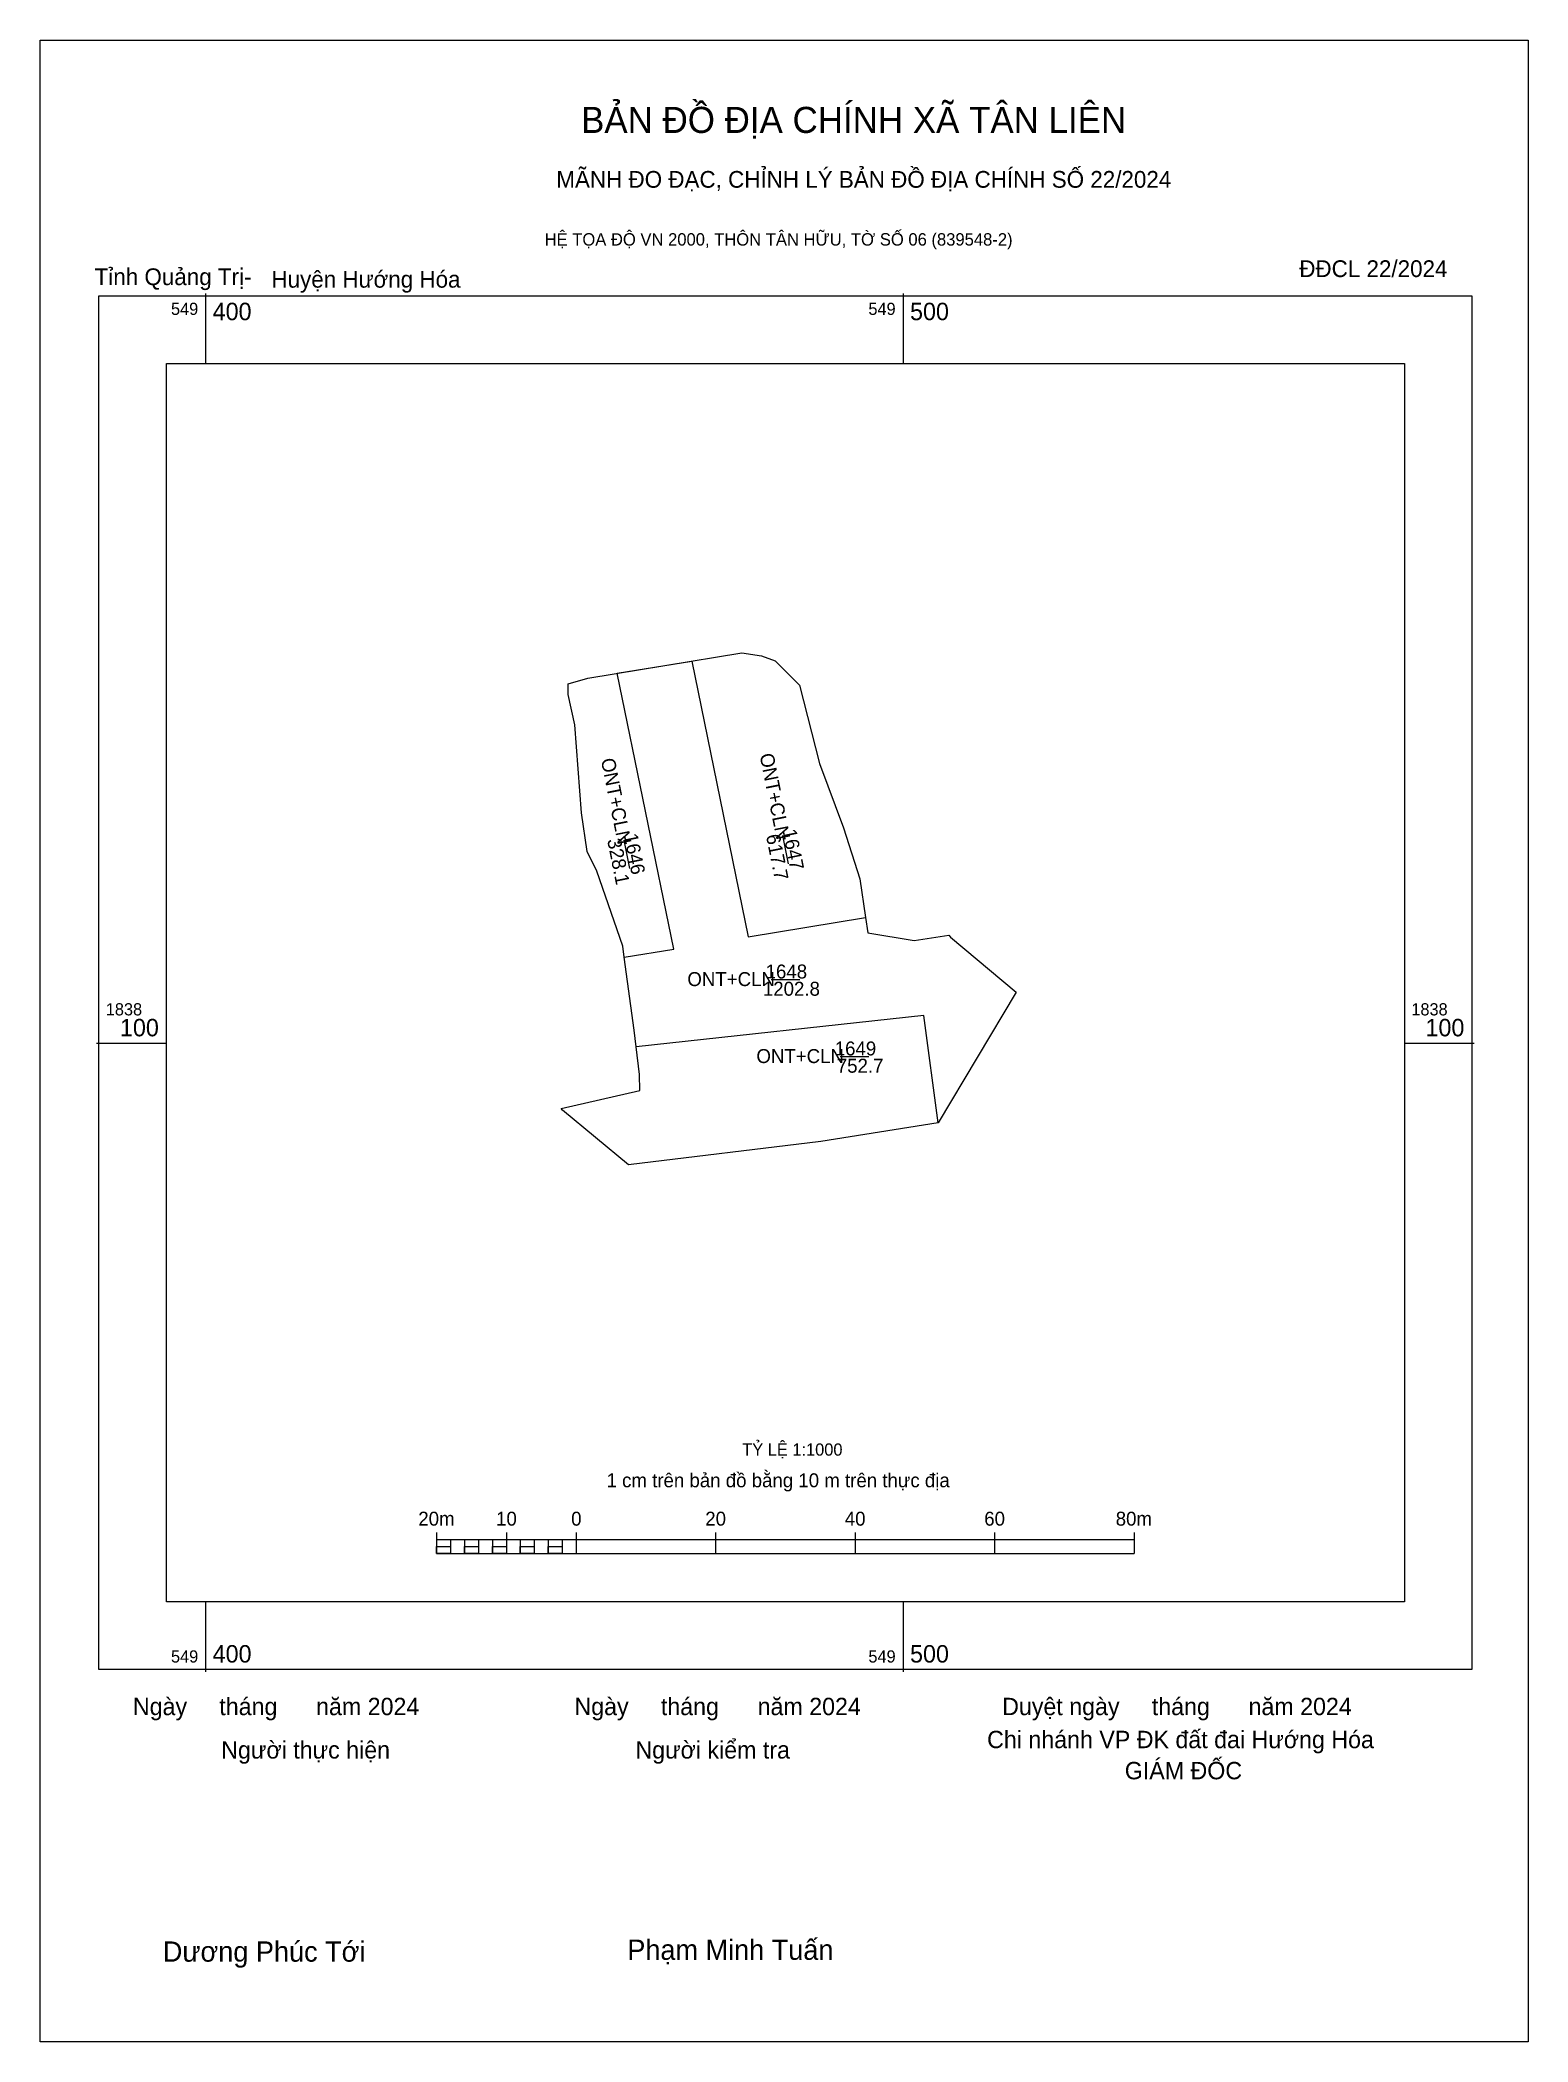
# Model space of a CAD drawing. Extents: x 549376 to 549590, y 1837957 to 1838244.
import ezdxf

# ---------------------------------------------------------------- set-up
doc = ezdxf.new("R2010")
doc.units = 0
for name, color, linetype in [('Level 10', 7, 'Continuous'), ('Level 13', 7, 'Continuous'), ('Level 15', 7, 'Continuous'), ('Level 6', 7, 'Continuous'), ('Level 62', 7, 'Continuous'), ('Level 63', 7, 'Continuous'), ('Level 9', 7, 'Continuous')]:
    doc.layers.add(name, color=color, linetype=linetype)

msp = doc.modelspace()

# ---------------------------------------------------------------- linework, layer by layer
at = {"layer": 'Level 10'}
msp.add_lwpolyline([(549476.89, 1838155.98), (549479.71, 1838155.53), (549481.65, 1838154.8), (549482.91, 1838153.59), (549485.15, 1838151.34), (549488.01, 1838140.1), (549491.44, 1838130.86), (549493.79, 1838123.58), (549494.6, 1838118.05), (549494.93, 1838115.82), (549501.58, 1838114.74), (549506.58, 1838115.5), (549506.79, 1838115.21), (549516.23, 1838107.31), (549505.04, 1838088.61), (549488.21, 1838085.93), (549460.62, 1838082.56), (549451.16, 1838090.44), (549450.97, 1838090.65), (549462.25, 1838093.22), (549462.21, 1838095.51), (549461.74, 1838099.49), (549461.45, 1838101.89), (549460.03, 1838112.34), (549459.81, 1838113.92), (549456.1, 1838124.69), (549454.69, 1838127.48), (549453.87, 1838133.05), (549452.92, 1838145.64), (549451.99, 1838149.97), (549451.97, 1838151.52), (549454.78, 1838152.33)], dxfattribs=at)
msp.add_lwpolyline([(549494.6, 1838118.05), (549494.93, 1838115.82), (549501.58, 1838114.74), (549506.58, 1838115.5), (549506.79, 1838115.21), (549516.23, 1838107.31), (549505.04, 1838088.61), (549502.97, 1838103.97), (549461.74, 1838099.49), (549461.45, 1838101.89), (549460.03, 1838112.34), (549467.13, 1838113.51), (549459.01, 1838153.03), (549469.69, 1838154.79), (549477.81, 1838115.28)], close=True, dxfattribs=at)
at = {"layer": 'Level 13'}
for p, q in [((549482.71, 1838129.78), (549483.52, 1838125.74)), ((549459.95, 1838129.1), (549460.76, 1838125.06)), ((549481.07, 1838109.16), (549485.19, 1838109.16)), ((549490.96, 1838098.13), (549495.08, 1838098.13))]:
    msp.add_line(p, q, dxfattribs=at)
at = {"layer": 'Level 15'}
msp.add_lwpolyline([(549376.25, 1838243.79), (549589.61, 1838243.79), (549589.61, 1837956.87), (549376.25, 1837956.87)], close=True, dxfattribs=at)
at = {"layer": 'Level 62'}
msp.add_lwpolyline([(549394.37, 1838197.45), (549571.88, 1838197.45), (549571.88, 1838019.94), (549394.37, 1838019.94)], close=True, dxfattribs=at)
at = {"layer": 'Level 63'}
for p, q in [((549400, 1838207.45), (549400, 1838197.45)), ((549500, 1838207.45), (549500, 1838197.45)), ((549384.37, 1838100), (549394.37, 1838100)), ((549571.88, 1838100), (549581.88, 1838100)), ((549433.12, 1838029.87), (549433.12, 1838026.87)), ((549433.12, 1838028.87), (549533.12, 1838028.87)), ((549435.12, 1838028.87), (549435.12, 1838026.87)), ((549437.12, 1838028.87), (549437.12, 1838026.87)), ((549439.12, 1838028.87), (549439.12, 1838026.87)), ((549441.12, 1838028.87), (549441.12, 1838026.87)), ((549443.12, 1838029.87), (549443.12, 1838026.87)), ((549443.12, 1838028.87), (549443.12, 1838026.87)), ((549445.12, 1838028.87), (549445.12, 1838026.87)), ((549447.12, 1838028.87), (549447.12, 1838026.87)), ((549449.12, 1838028.87), (549449.12, 1838026.87)), ((549451.12, 1838028.87), (549451.12, 1838026.87)), ((549453.12, 1838029.87), (549453.12, 1838026.87)), ((549453.12, 1838028.87), (549453.12, 1838026.87)), ((549473.12, 1838029.87), (549473.12, 1838026.87)), ((549493.12, 1838029.87), (549493.12, 1838026.87)), ((549513.12, 1838029.87), (549513.12, 1838026.87)), ((549533.12, 1838029.87), (549533.12, 1838026.87)), ((549433.12, 1838026.87), (549533.12, 1838026.87)), ((549400, 1838019.94), (549400, 1838009.94)), ((549500, 1838019.94), (549500, 1838009.94))]:
    msp.add_line(p, q, dxfattribs=at)
for points in [[(549384.68, 1838207.14), (549581.57, 1838207.14), (549581.57, 1838010.25), (549384.68, 1838010.25)], [(549433.12, 1838027.87), (549435.12, 1838027.87), (549435.12, 1838026.87), (549433.12, 1838026.87)], [(549433.12, 1838027.87), (549435.12, 1838027.87), (549435.12, 1838026.87), (549433.12, 1838026.87)], [(549437.12, 1838027.87), (549439.12, 1838027.87), (549439.12, 1838026.87), (549437.12, 1838026.87)], [(549441.12, 1838027.87), (549443.12, 1838027.87), (549443.12, 1838026.87), (549441.12, 1838026.87)], [(549445.12, 1838027.87), (549447.12, 1838027.87), (549447.12, 1838026.87), (549445.12, 1838026.87)], [(549449.12, 1838027.87), (549451.12, 1838027.87), (549451.12, 1838026.87), (549449.12, 1838026.87)]]:
    msp.add_lwpolyline(points, close=True, dxfattribs=at)
at = {"layer": 'Level 9'}
msp.add_line((549454.78, 1838152.33), (549476.89, 1838155.98), dxfattribs=at)

# ---------------------------------------------------------------- texts
at = {"layer": 'Level 13'}
for s, p in [('ONT+CLN', (549456.66, 1838140.67)), ('ONT+CLN', (549479.42, 1838141.36)), ('328.1', (549457.56, 1838129.15)), ('1646', (549459.93, 1838129.88)), ('617.7', (549480.33, 1838129.78)), ('1647', (549482.7, 1838130.52))]:
    msp.add_text(s, height=2, rotation=281.3017, dxfattribs=at).set_placement(p)
for s, p in [('ONT+CLN', (549469.07, 1838108.2)), ('1648', (549480.29, 1838109.29)), ('1202.8', (549479.9, 1838106.82)), ('ONT+CLN', (549478.97, 1838097.17)), ('1649', (549490.2, 1838098.26)), ('752.7', (549490.5, 1838095.79))]:
    msp.add_text(s, height=2, dxfattribs=at).set_placement(p)
at = {"layer": 'Level 6'}
msp.add_text('TỶ LỆ 1:1000', height=1.7579, dxfattribs=at).set_placement((549476.94, 1838040.9))
at = {"layer": 'Level 63'}
for s, height, p in [('BẢN ĐỒ ĐỊA CHÍNH XÃ TÂN LIÊN', 3.7437, (549453.83, 1838230.47)), ('MÃNH ĐO ĐẠC, CHỈNH LÝ BẢN ĐỒ ĐỊA CHÍNH SỐ 22/2024', 2.4022, (549450.28, 1838222.62)), ('HỆ TỌA ĐỘ VN 2000, THÔN TÂN HỮU, TỜ SỐ 06 (839548-2)', 1.7782, (549448.6, 1838214.33)), ('549', 1.75, (549395.03, 1838204.39)), ('400', 2.5, (549401, 1838203.64)), ('549', 1.75, (549495.03, 1838204.39)), ('500', 2.5, (549501, 1838203.64)), ('1838', 1.75, (549385.68, 1838104)), ('100', 2.5, (549387.71, 1838101)), ('1838', 1.75, (549572.88, 1838104)), ('100', 2.5, (549574.91, 1838101)), ('1 cm trên bản đồ bằng 10 m trên thực địa', 2, (549457.48, 1838036.37)), ('20m', 2, (549430.49, 1838030.87)), ('10', 2, (549441.64, 1838030.87)), ('0', 2, (549452.41, 1838030.87)), ('20', 2, (549471.64, 1838030.87)), ('40', 2, (549491.64, 1838030.87)), ('60', 2, (549511.64, 1838030.87)), ('80m', 2, (549530.49, 1838030.87)), ('549', 1.75, (549395.03, 1838011.25)), ('400', 2.5, (549401, 1838011.25)), ('549', 1.75, (549495.03, 1838011.25)), ('500', 2.5, (549501, 1838011.25)), ('Ngày     tháng      năm 2024', 2.4883, (549389.57, 1838003.71)), ('Ngày     tháng      năm 2024', 2.4883, (549452.88, 1838003.71)), ('Duyệt ngày     tháng      năm 2024', 2.4883, (549514.21, 1838003.71)), ('Người thực hiện', 2.4883, (549402.23, 1837997.49)), ('Người kiểm tra', 2.4883, (549461.62, 1837997.49)), ('Chi nhánh VP ĐK đất đai Hướng Hóa', 2.4883, (549512.05, 1837998.98)), ('GIÁM ĐỐC', 2.488, (549531.79, 1837994.52)), ('Dương Phúc Tới', 2.9024, (549393.86, 1837968.38)), ('Phạm Minh Tuấn', 2.9024, (549460.46, 1837968.64))]:
    msp.add_text(s, height=height, dxfattribs=at).set_placement(p)
at = {"layer": 'Level 9'}
for s, p in [('Tỉnh Quảng Trị-', (549384.08, 1838208.66)), ('Huyện Hướng Hóa', (549409.43, 1838208.3)), ('ĐĐCL 22/2024', (549556.81, 1838209.82))]:
    msp.add_text(s, height=2.4022, dxfattribs=at).set_placement(p)

doc.saveas('drawing.dxf')
